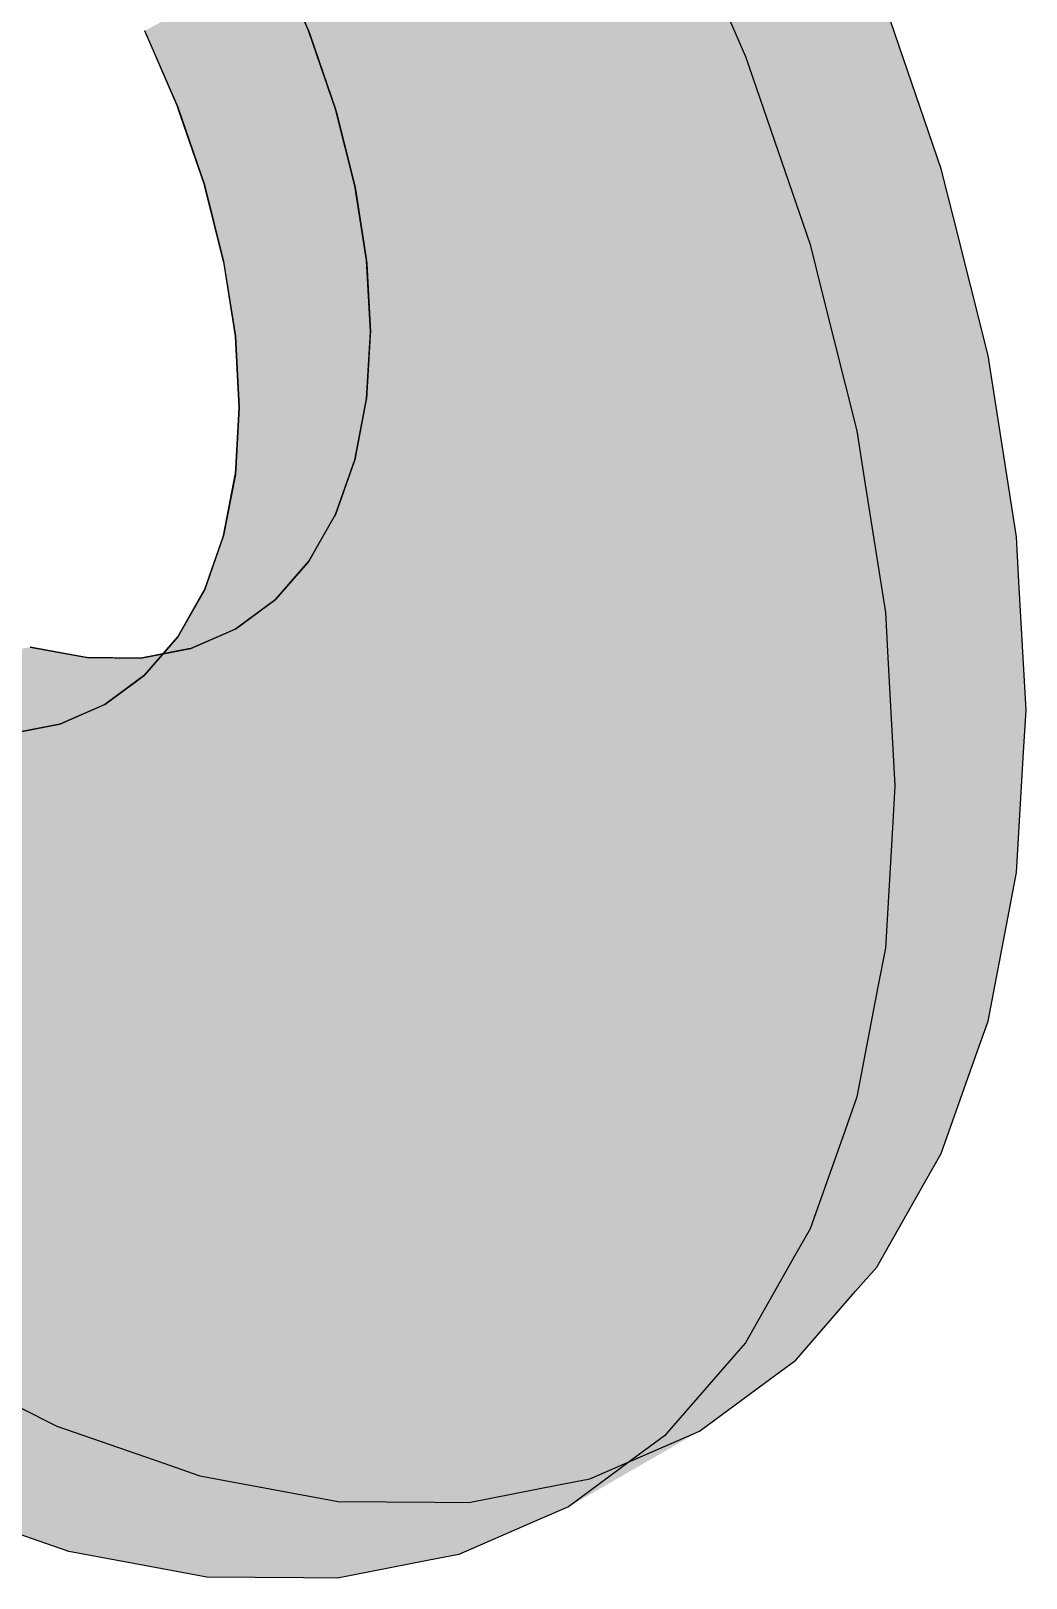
# Model space of a CAD drawing. Extents: x 0 to 297, y 0 to 210.
# Drawn here: x 209.49 to 225.59, y 141.5 to 166.55 of the extents above; entities that cross this region are included whole.
import ezdxf

# ---------------------------------------------------------------- set-up
doc = ezdxf.new("R2010")
doc.units = 0
doc.layers.add('SOMBRA', color=8, linetype='CONTINUOUS')
doc.layers.add('VISIBLE', color=7, linetype='CONTINUOUS')

msp = doc.modelspace()

# ---------------------------------------------------------------- linework, layer by layer
at = {"layer": 'SOMBRA', "color": 252}
for points in [[(216.9881, 165.7679), (219.7445, 169.1521), (214.3538, 167.4881)], [(216.9881, 165.7679), (221.0548, 166.1311), (219.7445, 169.1521)], [(219.7445, 169.1521), (221.0548, 166.1311), (223.1762, 167.3559)], [(211.3333, 166.5462), (213.4766, 167.7203), (213.9906, 166.5354)], [(215.1704, 165.6055), (214.3538, 167.4881), (213.2571, 167.1496)], [(215.1704, 165.6055), (216.9881, 165.7679), (214.3538, 167.4881)], [(223.1762, 167.3559), (221.0548, 166.1311), (224.2193, 164.311)], [(213.9733, 165.4986), (213.2571, 167.1496), (212.5084, 166.9185)], [(213.9733, 165.4986), (215.1704, 165.6055), (213.2571, 167.1496)], [(213.156, 165.4256), (212.5084, 166.9185), (211.9929, 166.7594)], [(213.156, 165.4256), (213.9733, 165.4986), (212.5084, 166.9185)], [(211.9812, 165.3207), (211.4322, 166.5863), (211.3297, 166.5546)], [(211.8693, 165.3107), (211.9812, 165.3207), (211.3297, 166.5546)], [(212.2151, 165.3416), (211.6465, 166.6524), (211.4322, 166.5863)], [(211.9812, 165.3207), (212.2151, 165.3416), (211.4322, 166.5863)], [(212.5932, 165.3754), (211.9929, 166.7594), (211.6465, 166.6524)], [(212.2151, 165.3416), (212.5932, 165.3754), (211.6465, 166.6524)], [(212.5932, 165.3754), (213.156, 165.4256), (211.9929, 166.7594)], [(211.3333, 166.5462), (213.9906, 166.5354), (211.8693, 165.3107)], [(214.011, 166.4759), (211.8693, 165.3107), (213.9906, 166.5354)], [(214.011, 166.4759), (211.8722, 165.3022), (211.8693, 165.3107)], [(211.8722, 165.3022), (214.011, 166.4759), (214.4201, 165.2817)], [(220.9151, 163.2034), (221.0548, 166.1311), (216.9881, 165.7679)], [(220.9151, 163.2034), (222.098, 163.0862), (221.0548, 166.1311)], [(221.0548, 166.1311), (222.098, 163.0862), (224.2193, 164.311)], [(215.8205, 163.7081), (215.1704, 165.6055), (213.9733, 165.4986)], [(217.7596, 163.516), (216.9881, 165.7679), (215.1704, 165.6055)], [(215.8205, 163.7081), (217.7596, 163.516), (215.1704, 165.6055)], [(217.7596, 163.516), (220.9151, 163.2034), (216.9881, 165.7679)], [(212.4182, 164.0451), (211.9812, 165.3207), (211.8693, 165.3107)], [(212.2988, 164.0569), (212.4182, 164.0451), (211.8693, 165.3107)], [(212.6677, 164.0204), (212.2151, 165.3416), (211.9812, 165.3207)], [(212.4182, 164.0451), (212.6677, 164.0204), (211.9812, 165.3207)], [(213.0712, 163.9804), (212.5932, 165.3754), (212.2151, 165.3416)], [(212.6677, 164.0204), (213.0712, 163.9804), (212.2151, 165.3416)], [(213.6715, 163.9209), (213.156, 165.4256), (212.5932, 165.3754)], [(213.0712, 163.9804), (213.6715, 163.9209), (212.5932, 165.3754)], [(214.5434, 163.8346), (213.9733, 165.4986), (213.156, 165.4256)], [(213.6715, 163.9209), (214.5434, 163.8346), (213.156, 165.4256)], [(214.5434, 163.8346), (215.8205, 163.7081), (213.9733, 165.4986)], [(211.8722, 165.3022), (214.4201, 165.2817), (212.2988, 164.0569)], [(214.4349, 165.2227), (212.2988, 164.0569), (214.4201, 165.2817)], [(214.4349, 165.2227), (212.3009, 164.0485), (212.2988, 164.0569)], [(212.3009, 164.0485), (214.4349, 165.2227), (214.7323, 164.0395)], [(224.4164, 163.527), (224.2193, 164.311), (222.098, 163.0862)], [(212.611, 162.8148), (212.7358, 162.7813), (212.2988, 164.0569)], [(212.7358, 162.7813), (212.4182, 164.0451), (212.2988, 164.0569)], [(212.3009, 164.0485), (214.7323, 164.0395), (212.611, 162.8148)], [(212.7358, 162.7813), (212.9967, 162.7114), (212.4182, 164.0451)], [(212.9967, 162.7114), (212.6677, 164.0204), (212.4182, 164.0451)], [(212.9967, 162.7114), (213.4185, 162.5984), (212.6677, 164.0204)], [(213.4185, 162.5984), (213.0712, 163.9804), (212.6677, 164.0204)], [(213.4185, 162.5984), (214.0461, 162.4302), (213.0712, 163.9804)], [(214.0461, 162.4302), (213.6715, 163.9209), (213.0712, 163.9804)], [(214.0461, 162.4302), (214.9577, 162.186), (213.6715, 163.9209)], [(214.9577, 162.186), (214.5434, 163.8346), (213.6715, 163.9209)], [(214.9577, 162.186), (216.2929, 161.8282), (214.5434, 163.8346)], [(216.2929, 161.8282), (215.8205, 163.7081), (214.5434, 163.8346)], [(216.2929, 161.8282), (218.3203, 161.2849), (215.8205, 163.7081)], [(218.3203, 161.2849), (217.7596, 163.516), (215.8205, 163.7081)], [(218.3203, 161.2849), (221.6194, 160.4009), (217.7596, 163.516)], [(221.6194, 160.4009), (220.9151, 163.2034), (217.7596, 163.516)], [(224.4164, 163.527), (222.098, 163.0862), (222.8463, 162.6206)], [(224.4164, 163.527), (222.8463, 162.6206), (224.9775, 161.2943)], [(221.6194, 160.4009), (222.295, 162.3023), (220.9151, 163.2034)], [(222.295, 162.3023), (222.098, 163.0862), (220.9151, 163.2034)], [(222.8463, 162.6206), (222.098, 163.0862), (222.295, 162.3023)], [(212.8004, 161.6055), (212.9286, 161.551), (212.611, 162.8148)], [(212.9286, 161.551), (212.7358, 162.7813), (212.611, 162.8148)], [(212.9286, 161.551), (213.1963, 161.4371), (212.7358, 162.7813)], [(213.1963, 161.4371), (212.9967, 162.7114), (212.7358, 162.7813)], [(213.1963, 161.4371), (213.6293, 161.2529), (212.9967, 162.7114)], [(213.6293, 161.2529), (213.4185, 162.5984), (212.9967, 162.7114)], [(213.6293, 161.2529), (214.2735, 160.9789), (213.4185, 162.5984)], [(214.2735, 160.9789), (214.0461, 162.4302), (213.4185, 162.5984)], [(222.8463, 162.6206), (222.295, 162.3023), (222.8562, 160.0696)], [(222.8463, 162.6206), (222.8562, 160.0696), (224.9775, 161.2943)], [(214.2735, 160.9789), (215.2092, 160.581), (214.0461, 162.4302)], [(215.2092, 160.581), (214.9577, 162.186), (214.0461, 162.4302)], [(221.6194, 160.4009), (222.8562, 160.0696), (222.295, 162.3023)], [(215.2092, 160.581), (216.5797, 159.9981), (214.9577, 162.186)], [(216.5797, 159.9981), (216.2929, 161.8282), (214.9577, 162.186)], [(216.5797, 159.9981), (218.6606, 159.113), (216.2929, 161.8282)], [(218.6606, 159.113), (218.3203, 161.2849), (216.2929, 161.8282)], [(212.864, 160.4498), (212.9932, 160.3752), (212.8004, 161.6055)], [(212.9932, 160.3752), (212.9286, 161.551), (212.8004, 161.6055)], [(212.9932, 160.3752), (213.2633, 160.2192), (212.9286, 161.551)], [(213.2633, 160.2192), (213.1963, 161.4371), (212.9286, 161.551)], [(213.2633, 160.2192), (213.7, 159.9671), (213.1963, 161.4371)], [(213.7, 159.9671), (213.6293, 161.2529), (213.1963, 161.4371)], [(213.7, 159.9671), (214.3497, 159.592), (213.6293, 161.2529)], [(214.3497, 159.592), (214.2735, 160.9789), (213.6293, 161.2529)], [(218.6606, 159.113), (222.0469, 157.6727), (218.3203, 161.2849)], [(222.0469, 157.6727), (221.6194, 160.4009), (218.3203, 161.2849)], [(225.0971, 160.5311), (224.9775, 161.2943), (222.8562, 160.0696)], [(214.3497, 159.592), (215.2935, 159.0471), (214.2735, 160.9789)], [(215.2935, 159.0471), (215.2092, 160.581), (214.2735, 160.9789)], [(215.2935, 159.0471), (216.6758, 158.249), (215.2092, 160.581)], [(216.6758, 158.249), (216.5797, 159.9981), (215.2092, 160.581)], [(212.8004, 159.3674), (212.9286, 159.274), (212.864, 160.4498)], [(212.9286, 159.274), (212.9932, 160.3752), (212.864, 160.4498)], [(212.9286, 159.274), (213.1963, 159.0787), (212.9932, 160.3752)], [(213.1963, 159.0787), (213.2633, 160.2192), (212.9932, 160.3752)], [(222.0469, 157.6727), (222.9757, 159.3064), (221.6194, 160.4009)], [(222.9757, 159.3064), (222.8562, 160.0696), (221.6194, 160.4009)], [(225.0971, 160.5311), (222.8562, 160.0696), (223.527, 159.6246)], [(225.0971, 160.5311), (223.527, 159.6246), (225.4376, 158.3575)], [(213.1963, 159.0787), (213.6293, 158.7629), (213.2633, 160.2192)], [(213.6293, 158.7629), (213.7, 159.9671), (213.2633, 160.2192)], [(223.527, 159.6246), (222.8562, 160.0696), (222.9757, 159.3064)], [(213.6293, 158.7629), (214.2735, 158.293), (213.7, 159.9671)], [(214.2735, 158.293), (214.3497, 159.592), (213.7, 159.9671)], [(216.6758, 158.249), (218.7747, 157.0372), (216.5797, 159.9981)], [(218.7747, 157.0372), (218.6606, 159.113), (216.5797, 159.9981)], [(214.2735, 158.293), (215.2092, 157.6106), (214.3497, 159.592)], [(215.2092, 157.6106), (215.2935, 159.0471), (214.3497, 159.592)], [(223.527, 159.6246), (222.9757, 159.3064), (223.3163, 157.1328)], [(223.527, 159.6246), (223.3163, 157.1328), (225.4376, 158.3575)], [(212.611, 158.3769), (212.7358, 158.2662), (212.8004, 159.3674)], [(212.7358, 158.2662), (212.9286, 159.274), (212.8004, 159.3674)], [(222.0469, 157.6727), (223.3163, 157.1328), (222.9757, 159.3064)], [(212.7358, 158.2662), (212.9967, 158.0349), (212.9286, 159.274)], [(212.9967, 158.0349), (213.1963, 159.0787), (212.9286, 159.274)], [(212.9967, 158.0349), (213.4185, 157.6609), (213.1963, 159.0787)], [(213.4185, 157.6609), (213.6293, 158.7629), (213.1963, 159.0787)], [(215.2092, 157.6106), (216.5797, 156.611), (215.2935, 159.0471)], [(216.5797, 156.611), (216.6758, 158.249), (215.2935, 159.0471)], [(218.7747, 157.0372), (222.1902, 155.0653), (218.6606, 159.113)], [(222.1902, 155.0653), (222.0469, 157.6727), (218.6606, 159.113)], [(213.4185, 157.6609), (214.0461, 157.1043), (213.6293, 158.7629)], [(214.0461, 157.1043), (214.2735, 158.293), (213.6293, 158.7629)], [(212.2988, 157.4953), (212.4182, 157.3692), (212.611, 158.3769)], [(212.4182, 157.3692), (212.7358, 158.2662), (212.611, 158.3769)], [(214.0461, 157.1043), (214.9577, 156.296), (214.2735, 158.293)], [(214.9577, 156.296), (215.2092, 157.6106), (214.2735, 158.293)], [(225.4777, 157.6281), (225.4376, 158.3575), (223.3163, 157.1328)], [(212.4182, 157.3692), (212.6677, 157.1058), (212.7358, 158.2662)], [(212.6677, 157.1058), (212.9967, 158.0349), (212.7358, 158.2662)], [(216.5797, 156.611), (218.6606, 155.0932), (216.6758, 158.249)], [(218.6606, 155.0932), (218.7747, 157.0372), (216.6758, 158.249)], [(212.6677, 157.1058), (213.0712, 156.6799), (212.9967, 158.0349)], [(213.0712, 156.6799), (213.4185, 157.6609), (212.9967, 158.0349)], [(213.0712, 156.6799), (213.6715, 156.0462), (213.4185, 157.6609)], [(213.6715, 156.0462), (214.0461, 157.1043), (213.4185, 157.6609)], [(214.9577, 156.296), (216.2929, 155.1119), (215.2092, 157.6106)], [(216.2929, 155.1119), (216.5797, 156.611), (215.2092, 157.6106)], [(222.1902, 155.0653), (223.3564, 156.4034), (222.0469, 157.6727)], [(223.3564, 156.4034), (223.3163, 157.1328), (222.0469, 157.6727)], [(225.4777, 157.6281), (223.3163, 157.1328), (223.9077, 156.7216)], [(225.4777, 157.6281), (223.9077, 156.7216), (225.5919, 155.5508)], [(211.8693, 156.7375), (211.9812, 156.5982), (212.2988, 157.4953)], [(211.9812, 156.5982), (212.4182, 157.3692), (212.2988, 157.4953)], [(211.9812, 156.5982), (212.2151, 156.3073), (212.4182, 157.3692)], [(212.2151, 156.3073), (212.6677, 157.1058), (212.4182, 157.3692)], [(212.2151, 156.3073), (212.5932, 155.8368), (212.6677, 157.1058)], [(212.5932, 155.8368), (213.0712, 156.6799), (212.6677, 157.1058)], [(213.6715, 156.0462), (214.5434, 155.1258), (214.0461, 157.1043)], [(214.5434, 155.1258), (214.9577, 156.296), (214.0461, 157.1043)], [(218.6606, 155.0932), (222.0469, 152.6233), (218.7747, 157.0372)], [(222.0469, 152.6233), (222.1902, 155.0653), (218.7747, 157.0372)], [(223.9077, 156.7216), (223.3163, 157.1328), (223.3564, 156.4034)], [(211.3297, 156.1166), (211.4322, 155.9665), (211.8693, 156.7375)], [(211.4322, 155.9665), (211.9812, 156.5982), (211.8693, 156.7375)], [(211.4322, 155.9665), (211.6465, 155.653), (211.9812, 156.5982)], [(211.6465, 155.653), (212.2151, 156.3073), (211.9812, 156.5982)], [(212.5932, 155.8368), (213.156, 155.1368), (213.0712, 156.6799)], [(213.156, 155.1368), (213.6715, 156.0462), (213.0712, 156.6799)], [(216.2929, 155.1119), (218.3203, 153.3142), (216.5797, 156.611)], [(218.3203, 153.3142), (218.6606, 155.0932), (216.5797, 156.611)], [(223.9077, 156.7216), (223.3564, 156.4034), (223.4706, 154.3261)], [(223.9077, 156.7216), (223.4706, 154.3261), (225.5919, 155.5508)], [(211.6465, 155.653), (211.9929, 155.146), (212.2151, 156.3073)], [(211.9929, 155.146), (212.5932, 155.8368), (212.2151, 156.3073)], [(214.5434, 155.1258), (215.8205, 153.7776), (214.9577, 156.296)], [(215.8205, 153.7776), (216.2929, 155.1119), (214.9577, 156.296)], [(222.1902, 155.0653), (223.4706, 154.3261), (223.3564, 156.4034)], [(210.6893, 155.6431), (210.7807, 155.4848), (211.3297, 156.1166)], [(210.7807, 155.4848), (211.4322, 155.9665), (211.3297, 156.1166)], [(213.156, 155.1368), (213.9733, 154.12), (213.6715, 156.0462)], [(213.9733, 154.12), (214.5434, 155.1258), (213.6715, 156.0462)], [(210.7807, 155.4848), (210.9717, 155.1541), (211.4322, 155.9665)], [(210.9717, 155.1541), (211.6465, 155.653), (211.4322, 155.9665)], [(211.9929, 155.146), (212.5084, 154.3916), (212.5932, 155.8368)], [(212.5084, 154.3916), (213.156, 155.1368), (212.5932, 155.8368)], [(209.9592, 155.3253), (210.0378, 155.1615), (210.6893, 155.6431)], [(210.0378, 155.1615), (210.7807, 155.4848), (210.6893, 155.6431)], [(210.9717, 155.1541), (211.2805, 154.6192), (211.6465, 155.653)], [(211.2805, 154.6192), (211.9929, 155.146), (211.6465, 155.653)], [(225.5518, 154.8677), (225.5919, 155.5508), (223.4706, 154.3261)], [(209.1517, 155.1685), (209.2163, 155.0019), (209.9592, 155.3253)], [(209.2163, 155.0019), (210.0378, 155.1615), (209.9592, 155.3253)], [(210.0378, 155.1615), (210.2023, 154.8191), (210.7807, 155.4848)], [(210.2023, 154.8191), (210.9717, 155.1541), (210.7807, 155.4848)], [(209.2163, 155.0019), (209.3513, 154.6539), (210.0378, 155.1615)], [(209.3513, 154.6539), (210.2023, 154.8191), (210.0378, 155.1615)], [(210.2023, 154.8191), (210.4681, 154.2656), (210.9717, 155.1541)], [(210.4681, 154.2656), (211.2805, 154.6192), (210.9717, 155.1541)], [(211.2805, 154.6192), (211.7399, 153.8234), (211.9929, 155.146)], [(211.7399, 153.8234), (212.5084, 154.3916), (211.9929, 155.146)], [(212.5084, 154.3916), (213.2571, 153.2959), (213.156, 155.1368)], [(213.2571, 153.2959), (213.9733, 154.12), (213.156, 155.1368)], [(213.9733, 154.12), (215.1704, 152.6308), (214.5434, 155.1258)], [(215.1704, 152.6308), (215.8205, 153.7776), (214.5434, 155.1258)], [(215.8205, 153.7776), (217.7596, 151.7306), (216.2929, 155.1119)], [(217.7596, 151.7306), (218.3203, 153.3142), (216.2929, 155.1119)], [(218.3203, 153.3142), (221.6195, 150.3887), (218.6606, 155.0932)], [(221.6195, 150.3887), (222.0469, 152.6233), (218.6606, 155.0932)], [(222.0469, 152.6233), (223.4305, 153.643), (222.1902, 155.0653)], [(223.4305, 153.643), (223.4706, 154.3261), (222.1902, 155.0653)], [(209.3513, 154.6539), (209.5696, 154.0911), (210.2023, 154.8191)], [(209.5696, 154.0911), (210.4681, 154.2656), (210.2023, 154.8191)], [(225.5518, 154.8677), (223.4706, 154.3261), (223.9818, 153.9612)], [(225.5518, 154.8677), (223.9818, 153.9612), (225.4376, 152.9222)], [(208.6005, 154.0988), (209.5696, 154.0911), (209.3513, 154.6539)], [(210.4681, 154.2656), (210.8636, 153.442), (211.2805, 154.6192)], [(210.8636, 153.442), (211.7399, 153.8234), (211.2805, 154.6192)], [(211.7399, 153.8234), (212.4073, 152.6676), (212.5084, 154.3916)], [(212.4073, 152.6676), (213.2571, 153.2959), (212.5084, 154.3916)], [(223.9818, 153.9612), (223.4706, 154.3261), (223.4305, 153.643)], [(208.6005, 154.0988), (208.8492, 153.2621), (209.5696, 154.0911)], [(208.8492, 153.2621), (209.8945, 153.2538), (209.5696, 154.0911)], [(209.5696, 154.0911), (209.8945, 153.2538), (210.4681, 154.2656)], [(209.8945, 153.2538), (210.8636, 153.442), (210.4681, 154.2656)], [(213.2571, 153.2959), (214.3538, 151.6911), (213.9733, 154.12)], [(214.3538, 151.6911), (215.1704, 152.6308), (213.9733, 154.12)], [(210.8636, 153.442), (211.4382, 152.2458), (211.7399, 153.8234)], [(211.4382, 152.2458), (212.4073, 152.6676), (211.7399, 153.8234)], [(223.9818, 153.9612), (223.3163, 151.6975), (225.4376, 152.9222)], [(223.9818, 153.9612), (223.4305, 153.643), (223.3163, 151.6975)], [(215.1704, 152.6308), (216.9881, 150.3695), (215.8205, 153.7776)], [(216.9881, 150.3695), (217.7596, 151.7306), (215.8205, 153.7776)], [(222.0469, 152.6233), (223.3163, 151.6975), (223.4305, 153.643)], [(209.8945, 153.2538), (210.3664, 152.0376), (210.8636, 153.442)], [(210.3664, 152.0376), (211.4382, 152.2458), (210.8636, 153.442)], [(212.4073, 152.6676), (213.3847, 150.9746), (213.2571, 153.2959)], [(213.3847, 150.9746), (214.3538, 151.6911), (213.2571, 153.2959)], [(217.7596, 151.7306), (220.9151, 148.3995), (218.3203, 153.3142)], [(220.9151, 148.3995), (221.6195, 150.3887), (218.3203, 153.3142)], [(208.8492, 153.2621), (209.2104, 152.0468), (209.8945, 153.2538)], [(209.2104, 152.0468), (210.3664, 152.0376), (209.8945, 153.2538)], [(225.318, 152.2971), (225.4376, 152.9222), (223.3163, 151.6975)], [(211.4382, 152.2458), (212.2797, 150.4935), (212.4073, 152.6676)], [(212.2797, 150.4935), (213.3847, 150.9746), (212.4073, 152.6676)], [(214.3538, 151.6911), (216.019, 149.2543), (215.1704, 152.6308)], [(216.019, 149.2543), (216.9881, 150.3695), (215.1704, 152.6308)], [(221.6195, 150.3887), (223.1967, 151.0724), (222.0469, 152.6233)], [(223.1967, 151.0724), (223.3163, 151.6975), (222.0469, 152.6233)], [(225.318, 152.2971), (223.3163, 151.6975), (223.748, 151.3906)], [(225.318, 152.2971), (223.748, 151.3906), (224.9775, 150.5167)], [(208.3476, 150.5247), (209.7394, 150.2667), (209.2104, 152.0468)], [(209.2104, 152.0468), (209.7394, 150.2667), (210.3664, 152.0376)], [(209.7394, 150.2667), (211.0576, 150.2562), (210.3664, 152.0376)], [(210.3664, 152.0376), (211.0576, 150.2562), (211.4382, 152.2458)], [(211.0576, 150.2562), (212.2797, 150.4935), (211.4382, 152.2458)], [(213.3847, 150.9746), (214.8689, 148.404), (214.3538, 151.6911)], [(214.8689, 148.404), (216.019, 149.2543), (214.3538, 151.6911)], [(216.9881, 150.3695), (219.946, 146.6898), (217.7596, 151.7306)], [(219.946, 146.6898), (220.9151, 148.3995), (217.7596, 151.7306)], [(223.748, 151.3906), (223.3163, 151.6975), (223.1967, 151.0724)], [(223.748, 151.3906), (222.8562, 149.292), (224.9775, 150.5167)], [(223.748, 151.3906), (223.1967, 151.0724), (222.8562, 149.292)], [(221.6195, 150.3887), (222.8562, 149.292), (223.1967, 151.0724)], [(212.2797, 150.4935), (213.5574, 147.8331), (213.3847, 150.9746)], [(213.5574, 147.8331), (214.8689, 148.404), (213.3847, 150.9746)], [(208.3476, 150.5247), (208.8908, 147.87), (209.7394, 150.2667)], [(211.0576, 150.2562), (212.107, 147.5514), (212.2797, 150.4935)], [(212.107, 147.5514), (213.5574, 147.8331), (212.2797, 150.4935)], [(216.019, 149.2543), (218.7287, 145.2889), (216.9881, 150.3695)], [(218.7287, 145.2889), (219.946, 146.6898), (216.9881, 150.3695)], [(220.9151, 148.3995), (222.6591, 148.7355), (221.6195, 150.3887)], [(222.6591, 148.7355), (222.8562, 149.292), (221.6195, 150.3887)], [(224.7805, 149.9603), (224.9775, 150.5167), (222.8562, 149.292)], [(208.8908, 147.87), (210.5426, 147.5638), (209.7394, 150.2667)], [(209.7394, 150.2667), (210.5426, 147.5638), (211.0576, 150.2562)], [(210.5426, 147.5638), (212.107, 147.5514), (211.0576, 150.2562)], [(224.7805, 149.9603), (222.8562, 149.292), (223.2104, 149.0538)], [(224.7805, 149.9603), (223.2104, 149.0538), (224.2193, 148.3755)], [(223.2104, 149.0538), (222.8562, 149.292), (222.6591, 148.7355)], [(214.8689, 148.404), (217.284, 144.2208), (216.019, 149.2543)], [(217.284, 144.2208), (218.7287, 145.2889), (216.019, 149.2543)], [(223.2104, 149.0538), (222.098, 147.1508), (224.2193, 148.3755)], [(223.2104, 149.0538), (222.6591, 148.7355), (222.098, 147.1508)], [(220.9151, 148.3995), (222.098, 147.1508), (222.6591, 148.7355)], [(213.5574, 147.8331), (215.6366, 143.5037), (214.8689, 148.404)], [(215.6366, 143.5037), (217.284, 144.2208), (214.8689, 148.404)], [(219.946, 146.6898), (221.8269, 146.6725), (220.9151, 148.3995)], [(221.8269, 146.6725), (222.098, 147.1508), (220.9151, 148.3995)], [(223.9482, 147.8973), (224.2193, 148.3755), (222.098, 147.1508)], [(207.6258, 144.2973), (209.7748, 143.5501), (208.8908, 147.87)], [(208.8908, 147.87), (209.7748, 143.5501), (210.5426, 147.5638)], [(212.107, 147.5514), (213.8148, 143.15), (213.5574, 147.8331)], [(213.8148, 143.15), (215.6366, 143.5037), (213.5574, 147.8331)], [(223.9482, 147.8973), (222.098, 147.1508), (222.3782, 146.9908)], [(223.9482, 147.8973), (222.3782, 146.9908), (223.1762, 146.5352)], [(209.7748, 143.5501), (211.8496, 143.1655), (210.5426, 147.5638)], [(210.5426, 147.5638), (211.8496, 143.1655), (212.107, 147.5514)], [(211.8496, 143.1655), (213.8148, 143.15), (212.107, 147.5514)], [(222.3782, 146.9908), (222.098, 147.1508), (221.8269, 146.6725)], [(222.3782, 146.9908), (221.0548, 145.3104), (223.1762, 146.5352)], [(222.3782, 146.9908), (221.8269, 146.6725), (221.0548, 145.3104)], [(218.7287, 145.2889), (220.7143, 144.9186), (219.946, 146.6898)], [(220.7143, 144.9186), (221.0548, 145.3104), (219.946, 146.6898)], [(219.946, 146.6898), (221.0548, 145.3104), (221.8269, 146.6725)], [(222.8356, 146.1433), (223.1762, 146.5352), (221.0548, 145.3104)], [(222.8356, 146.1433), (221.0548, 145.3104), (221.2656, 145.2369)], [(222.8356, 146.1433), (221.2656, 145.2369), (221.8658, 145.0272)], [(217.284, 144.2208), (219.3403, 143.5037), (218.7287, 145.2889)], [(219.3403, 143.5037), (219.7445, 143.8025), (218.7287, 145.2889)], [(218.7287, 145.2889), (219.7445, 143.8025), (220.7143, 144.9186)], [(221.2656, 145.2369), (221.0548, 145.3104), (220.7143, 144.9186)], [(221.2656, 145.2369), (219.7445, 143.8025), (221.8658, 145.0272)], [(221.2656, 145.2369), (220.7143, 144.9186), (219.7445, 143.8025)], [(221.4617, 144.7285), (221.8658, 145.0272), (219.7445, 143.8025)], [(221.4617, 144.7285), (219.7445, 143.8025), (219.8916, 143.822)], [(221.4617, 144.7285), (219.8916, 143.822), (220.3107, 143.8775)], [(207.6258, 144.2973), (207.7929, 142.735), (209.505, 142.1398)], [(207.6258, 144.2973), (209.505, 142.1398), (209.7748, 143.5501)], [(209.3026, 144.2666), (209.9142, 143.9598), (207.7929, 142.735)], [(215.6366, 143.5037), (217.7285, 142.4521), (217.284, 144.2208)], [(217.7285, 142.4521), (218.1893, 142.6527), (217.284, 144.2208)], [(217.284, 144.2208), (218.1893, 142.6527), (219.3403, 143.5037)], [(210.0563, 142.4581), (207.7929, 142.735), (209.9142, 143.9598)], [(211.6263, 143.3645), (210.0563, 142.4581), (209.9142, 143.9598)], [(219.8498, 143.6769), (220.3107, 143.8775), (218.1893, 142.6527)], [(219.8916, 143.822), (218.1893, 142.6527), (220.3107, 143.8775)], [(219.8916, 143.822), (219.3403, 143.5037), (218.1893, 142.6527)], [(219.8916, 143.822), (219.7445, 143.8025), (219.3403, 143.5037)], [(209.505, 142.1398), (210.1062, 141.9308), (209.7748, 143.5501)], [(209.7748, 143.5501), (210.1062, 141.9308), (211.7592, 141.6243)], [(209.7748, 143.5501), (211.7592, 141.6243), (211.8496, 143.1655)], [(219.8498, 143.6769), (218.1893, 142.6527), (218.2798, 142.7704)], [(219.8498, 143.6769), (218.2798, 142.7704), (218.5374, 143.1056)], [(211.6263, 143.3645), (210.1062, 141.9308), (210.0563, 142.4581)], [(211.6263, 143.3645), (212.2275, 143.1555), (210.1062, 141.9308)], [(213.8148, 143.15), (215.9064, 141.7819), (215.6366, 143.5037)], [(215.9064, 141.7819), (216.4161, 141.8808), (215.6366, 143.5037)], [(215.6366, 143.5037), (216.4161, 141.8808), (217.7285, 142.4521)], [(212.3105, 141.9426), (210.1062, 141.9308), (212.2275, 143.1555)], [(211.7592, 141.6243), (212.3396, 141.5167), (211.8496, 143.1655)], [(211.8496, 143.1655), (212.3396, 141.5167), (213.9052, 141.5044)], [(211.8496, 143.1655), (213.9052, 141.5044), (213.8148, 143.15)], [(213.8805, 142.8491), (212.3105, 141.9426), (212.2275, 143.1555)], [(213.9052, 141.5044), (214.455, 141.5), (213.8148, 143.15)], [(213.8148, 143.15), (214.455, 141.5), (215.9064, 141.7819)], [(218.0277, 143.0066), (218.5374, 143.1056), (216.4161, 141.8808)], [(218.2798, 142.7704), (216.4161, 141.8808), (218.5374, 143.1056)], [(213.8805, 142.8491), (212.3396, 141.5167), (212.3105, 141.9426)], [(213.8805, 142.8491), (214.4609, 142.7415), (212.3396, 141.5167)], [(218.0277, 143.0066), (216.4161, 141.8808), (216.4577, 142.1001)], [(218.2798, 142.7704), (217.7285, 142.4521), (216.4161, 141.8808)], [(218.0277, 143.0066), (216.4577, 142.1001), (216.5763, 142.7247)], [(218.2798, 142.7704), (218.1893, 142.6527), (217.7285, 142.4521)], [(210.0563, 142.4581), (209.505, 142.1398), (207.7929, 142.735)], [(214.4565, 141.8226), (212.3396, 141.5167), (214.4609, 142.7415)], [(216.0265, 142.7291), (216.5763, 142.7247), (214.455, 141.5)], [(216.0265, 142.7291), (214.455, 141.5), (214.4565, 141.8226)], [(216.4577, 142.1001), (214.455, 141.5), (216.5763, 142.7247)], [(216.0265, 142.7291), (214.4565, 141.8226), (214.4609, 142.7415)], [(210.0563, 142.4581), (210.1062, 141.9308), (209.505, 142.1398)], [(216.4577, 142.1001), (215.9064, 141.7819), (214.455, 141.5)], [(216.4577, 142.1001), (216.4161, 141.8808), (215.9064, 141.7819)], [(212.3105, 141.9426), (211.7592, 141.6243), (210.1062, 141.9308)], [(212.3105, 141.9426), (212.3396, 141.5167), (211.7592, 141.6243)], [(214.4565, 141.8226), (213.9052, 141.5044), (212.3396, 141.5167)], [(214.4565, 141.8226), (214.455, 141.5), (213.9052, 141.5044)]]:
    msp.add_solid(points, dxfattribs=at)
at = {"layer": 'SOMBRA', "color": 253}
for points in [[(213.451, 167.7794), (214.1025, 166.5454), (213.9906, 166.5354)], [(213.451, 167.7794), (214.3364, 166.5663), (214.1025, 166.5454)], [(219.1094, 166.9926), (223.1762, 167.3559), (224.2193, 164.311)], [(216.0946, 166.7234), (217.2917, 166.8303), (219.8809, 164.7407)], [(217.2917, 166.8303), (219.1094, 166.9926), (223.0365, 164.4281)], [(217.2917, 166.8303), (223.0365, 164.4281), (219.8809, 164.7407)], [(219.1094, 166.9926), (224.2193, 164.311), (223.0365, 164.4281)], [(214.1025, 166.5454), (214.3364, 166.5663), (215.1925, 165.2051)], [(214.3364, 166.5663), (214.7146, 166.6001), (215.7928, 165.1457)], [(214.3364, 166.5663), (215.7928, 165.1457), (215.1925, 165.2051)], [(214.7146, 166.6001), (215.2773, 166.6504), (216.6647, 165.0593)], [(214.7146, 166.6001), (216.6647, 165.0593), (215.7928, 165.1457)], [(215.2773, 166.6504), (216.0946, 166.7234), (217.9418, 164.9328)], [(215.2773, 166.6504), (217.9418, 164.9328), (216.6647, 165.0593)], [(216.0946, 166.7234), (219.8809, 164.7407), (217.9418, 164.9328)], [(213.9906, 166.5354), (214.1025, 166.5454), (214.789, 165.2451)], [(213.9906, 166.5354), (214.5395, 165.2698), (214.4201, 165.2817)], [(213.9906, 166.5354), (214.789, 165.2451), (214.5395, 165.2698)], [(214.1025, 166.5454), (215.1925, 165.2051), (214.789, 165.2451)], [(214.4201, 165.2817), (214.8571, 164.006), (214.7323, 164.0395)], [(214.4201, 165.2817), (215.118, 163.9361), (214.8571, 164.006)], [(214.4201, 165.2817), (214.5395, 165.2698), (215.118, 163.9361)], [(214.5395, 165.2698), (215.5398, 163.8231), (215.118, 163.9361)], [(214.5395, 165.2698), (214.789, 165.2451), (215.5398, 163.8231)], [(214.789, 165.2451), (216.1674, 163.655), (215.5398, 163.8231)], [(214.789, 165.2451), (215.1925, 165.2051), (216.1674, 163.655)], [(215.1925, 165.2051), (217.079, 163.4107), (216.1674, 163.655)], [(215.1925, 165.2051), (215.7928, 165.1457), (217.079, 163.4107)], [(215.7928, 165.1457), (218.4143, 163.0529), (217.079, 163.4107)], [(215.7928, 165.1457), (216.6647, 165.0593), (218.4143, 163.0529)], [(216.6647, 165.0593), (220.4416, 162.5097), (218.4143, 163.0529)], [(216.6647, 165.0593), (217.9418, 164.9328), (220.4416, 162.5097)], [(217.9418, 164.9328), (223.7408, 161.6257), (220.4416, 162.5097)], [(217.9418, 164.9328), (219.8809, 164.7407), (223.7408, 161.6257)], [(219.8809, 164.7407), (224.9775, 161.2943), (223.7408, 161.6257)], [(219.8809, 164.7407), (223.0365, 164.4281), (224.4164, 163.527)], [(219.8809, 164.7407), (224.4164, 163.527), (224.9775, 161.2943)], [(223.0365, 164.4281), (224.2193, 164.311), (224.4164, 163.527)], [(214.7413, 163.9821), (212.611, 162.8148), (214.7323, 164.0395)], [(214.7413, 163.9821), (212.6123, 162.8066), (212.611, 162.8148)], [(212.6123, 162.8066), (214.7413, 163.9821), (214.9218, 162.8302)], [(214.7323, 164.0395), (215.0499, 162.7757), (214.9218, 162.8302)], [(214.7323, 164.0395), (215.3177, 162.6618), (215.0499, 162.7757)], [(214.7323, 164.0395), (214.8571, 164.006), (215.3177, 162.6618)], [(214.8571, 164.006), (215.7506, 162.4777), (215.3177, 162.6618)], [(214.8571, 164.006), (215.118, 163.9361), (215.7506, 162.4777)], [(215.118, 163.9361), (216.3948, 162.2037), (215.7506, 162.4777)], [(215.118, 163.9361), (215.5398, 163.8231), (216.3948, 162.2037)], [(215.5398, 163.8231), (217.3305, 161.8057), (216.3948, 162.2037)], [(215.5398, 163.8231), (216.1674, 163.655), (217.3305, 161.8057)], [(216.1674, 163.655), (218.701, 161.2228), (217.3305, 161.8057)], [(216.1674, 163.655), (217.079, 163.4107), (218.701, 161.2228)], [(217.079, 163.4107), (220.7819, 160.3377), (218.701, 161.2228)], [(217.079, 163.4107), (218.4143, 163.0529), (220.7819, 160.3377)], [(218.4143, 163.0529), (224.1682, 158.8974), (220.7819, 160.3377)], [(218.4143, 163.0529), (220.4416, 162.5097), (224.1682, 158.8974)], [(212.6123, 162.8066), (214.9218, 162.8302), (212.8004, 161.6055)], [(214.9248, 162.7753), (212.8004, 161.6055), (214.9218, 162.8302)], [(214.9218, 162.8302), (215.1145, 161.5999), (214.9853, 161.6745)], [(214.9218, 162.8302), (215.3846, 161.444), (215.1145, 161.5999)], [(214.9218, 162.8302), (215.0499, 162.7757), (215.3846, 161.444)], [(214.9248, 162.7753), (212.8009, 161.5976), (212.8004, 161.6055)], [(212.8009, 161.5976), (214.9248, 162.7753), (214.9853, 161.6745)], [(215.0499, 162.7757), (215.8213, 161.1919), (215.3846, 161.444)], [(215.0499, 162.7757), (215.3177, 162.6618), (215.8213, 161.1919)], [(215.3177, 162.6618), (216.4711, 160.8167), (215.8213, 161.1919)], [(215.3177, 162.6618), (215.7506, 162.4777), (216.4711, 160.8167)], [(215.7506, 162.4777), (217.4148, 160.2719), (216.4711, 160.8167)], [(215.7506, 162.4777), (216.3948, 162.2037), (217.4148, 160.2719)], [(220.4416, 162.5097), (225.4376, 158.3575), (224.1682, 158.8974)], [(220.4416, 162.5097), (225.0971, 160.5311), (225.4376, 158.3575)], [(220.4416, 162.5097), (223.7408, 161.6257), (225.0971, 160.5311)], [(216.3948, 162.2037), (218.7971, 159.4738), (217.4148, 160.2719)], [(216.3948, 162.2037), (217.3305, 161.8057), (218.7971, 159.4738)], [(217.3305, 161.8057), (220.896, 158.262), (218.7971, 159.4738)], [(217.3305, 161.8057), (218.701, 161.2228), (220.896, 158.262)], [(212.8009, 161.5976), (214.9853, 161.6745), (212.864, 160.4498)], [(212.8635, 160.4424), (214.9823, 161.6231), (214.9218, 160.5922)], [(214.9823, 161.6231), (212.8635, 160.4424), (212.864, 160.4498)], [(214.9823, 161.6231), (212.864, 160.4498), (214.9853, 161.6745)], [(214.9853, 161.6745), (215.0499, 160.4987), (214.9218, 160.5922)], [(214.9853, 161.6745), (215.3177, 160.3034), (215.0499, 160.4987)], [(214.9853, 161.6745), (215.1145, 161.5999), (215.3177, 160.3034)], [(215.1145, 161.5999), (215.7506, 159.9876), (215.3177, 160.3034)], [(215.1145, 161.5999), (215.3846, 161.444), (215.7506, 159.9876)], [(223.7408, 161.6257), (224.9775, 161.2943), (225.0971, 160.5311)], [(215.3846, 161.444), (216.3948, 159.5178), (215.7506, 159.9876)], [(215.3846, 161.444), (215.8213, 161.1919), (216.3948, 159.5178)], [(215.8213, 161.1919), (217.3305, 158.8353), (216.3948, 159.5178)], [(215.8213, 161.1919), (216.4711, 160.8167), (217.3305, 158.8353)], [(218.701, 161.2228), (224.3115, 156.29), (220.896, 158.262)], [(218.701, 161.2228), (220.7819, 160.3377), (224.3115, 156.29)], [(216.4711, 160.8167), (218.701, 157.8357), (217.3305, 158.8353)], [(216.4711, 160.8167), (217.4148, 160.2719), (218.701, 157.8357)], [(212.8635, 160.4424), (214.9218, 160.5922), (212.8004, 159.3674)], [(214.9218, 160.5922), (214.8571, 159.491), (214.7323, 159.6017)], [(214.9218, 160.5922), (215.118, 159.2596), (214.8571, 159.491)], [(214.9218, 160.5922), (215.0499, 160.4987), (215.118, 159.2596)], [(215.0499, 160.4987), (215.5398, 158.8856), (215.118, 159.2596)], [(215.0499, 160.4987), (215.3177, 160.3034), (215.5398, 158.8856)], [(215.3177, 160.3034), (216.1674, 158.3291), (215.5398, 158.8856)], [(215.3177, 160.3034), (215.7506, 159.9876), (216.1674, 158.3291)], [(220.7819, 160.3377), (225.5919, 155.5508), (224.3115, 156.29)], [(220.7819, 160.3377), (225.4777, 157.6281), (225.5919, 155.5508)], [(220.7819, 160.3377), (224.1682, 158.8974), (225.4777, 157.6281)], [(217.4148, 160.2719), (220.7819, 156.3179), (218.701, 157.8357)], [(217.4148, 160.2719), (218.7971, 159.4738), (220.7819, 156.3179)], [(215.7506, 159.9876), (217.079, 157.5207), (216.1674, 158.3291)], [(215.7506, 159.9876), (216.3948, 159.5178), (217.079, 157.5207)], [(214.7323, 159.6017), (214.5395, 158.5939), (214.4201, 158.72)], [(214.7323, 159.6017), (214.789, 158.3305), (214.5395, 158.5939)], [(214.7323, 159.6017), (214.8571, 159.491), (214.789, 158.3305)], [(214.8571, 159.491), (215.1925, 157.9047), (214.789, 158.3305)], [(214.8571, 159.491), (215.118, 159.2596), (215.1925, 157.9047)], [(216.3948, 159.5178), (218.4143, 156.3367), (217.079, 157.5207)], [(216.3948, 159.5178), (217.3305, 158.8353), (218.4143, 156.3367)], [(218.7971, 159.4738), (224.1682, 153.8481), (220.7819, 156.3179)], [(218.7971, 159.4738), (220.896, 158.262), (224.1682, 153.8481)], [(215.118, 159.2596), (215.7928, 157.2709), (215.1925, 157.9047)], [(215.118, 159.2596), (215.5398, 158.8856), (215.7928, 157.2709)], [(215.5398, 158.8856), (216.6647, 156.3505), (215.7928, 157.2709)], [(215.5398, 158.8856), (216.1674, 158.3291), (216.6647, 156.3505)], [(217.3305, 158.8353), (220.4416, 154.5389), (218.4143, 156.3367)], [(217.3305, 158.8353), (218.701, 157.8357), (220.4416, 154.5389)], [(224.1682, 158.8974), (225.4376, 158.3575), (225.4777, 157.6281)], [(214.4201, 158.72), (214.1025, 157.823), (213.9906, 157.9622)], [(214.4201, 158.72), (214.3364, 157.532), (214.1025, 157.823)], [(214.4201, 158.72), (214.5395, 158.5939), (214.3364, 157.532)], [(214.5395, 158.5939), (214.7146, 157.0616), (214.3364, 157.532)], [(214.5395, 158.5939), (214.789, 158.3305), (214.7146, 157.0616)], [(214.789, 158.3305), (215.2773, 156.3615), (214.7146, 157.0616)], [(214.789, 158.3305), (215.1925, 157.9047), (215.2773, 156.3615)], [(216.1674, 158.3291), (217.9418, 155.0023), (216.6647, 156.3505)], [(216.1674, 158.3291), (217.079, 157.5207), (217.9418, 155.0023)], [(220.896, 158.262), (225.4376, 152.9222), (224.1682, 153.8481)], [(220.896, 158.262), (225.5518, 154.8677), (225.4376, 152.9222)], [(220.896, 158.262), (224.3115, 156.29), (225.5518, 154.8677)], [(213.9906, 157.9622), (213.5535, 157.1912), (213.451, 157.3413)], [(213.9906, 157.9622), (213.7678, 156.8777), (213.5535, 157.1912)], [(213.9906, 157.9622), (214.1025, 157.823), (213.7678, 156.8777)], [(214.1025, 157.823), (214.1143, 156.3707), (213.7678, 156.8777)], [(214.1025, 157.823), (214.3364, 157.532), (214.1143, 156.3707)], [(215.1925, 157.9047), (216.0946, 155.3448), (215.2773, 156.3615)], [(215.1925, 157.9047), (215.7928, 157.2709), (216.0946, 155.3448)], [(218.701, 157.8357), (223.7408, 151.6134), (220.4416, 154.5389)], [(218.701, 157.8357), (220.7819, 156.3179), (223.7408, 151.6134)], [(213.451, 157.3413), (212.9021, 156.7096), (212.8107, 156.8679)], [(213.451, 157.3413), (213.093, 156.3788), (212.9021, 156.7096)], [(213.451, 157.3413), (213.5535, 157.1912), (213.093, 156.3788)], [(214.3364, 157.532), (214.6298, 155.6163), (214.1143, 156.3707)], [(214.3364, 157.532), (214.7146, 157.0616), (214.6298, 155.6163)], [(217.079, 157.5207), (219.8809, 152.9553), (217.9418, 155.0023)], [(217.079, 157.5207), (218.4143, 156.3367), (219.8809, 152.9553)], [(213.5535, 157.1912), (213.4018, 155.844), (213.093, 156.3788)], [(213.5535, 157.1912), (213.7678, 156.8777), (213.4018, 155.844)], [(214.7146, 157.0616), (215.3785, 154.5207), (214.6298, 155.6163)], [(214.7146, 157.0616), (215.2773, 156.3615), (215.3785, 154.5207)], [(215.7928, 157.2709), (217.2917, 153.8555), (216.0946, 155.3448)], [(215.7928, 157.2709), (216.6647, 156.3505), (217.2917, 153.8555)], [(212.8107, 156.8679), (212.1592, 156.3862), (212.0805, 156.55)], [(212.8107, 156.8679), (212.3236, 156.0439), (212.1592, 156.3862)], [(212.8107, 156.8679), (212.9021, 156.7096), (212.3236, 156.0439)], [(213.7678, 156.8777), (213.8613, 155.0482), (213.4018, 155.844)], [(213.7678, 156.8777), (214.1143, 156.3707), (213.8613, 155.0482)], [(209.4823, 156.5706), (209.5157, 156.4071), (208.5819, 156.4145)], [(210.4019, 156.4001), (209.5157, 156.4071), (209.4823, 156.5706)], [(212.0805, 156.55), (211.3376, 156.2267), (211.273, 156.3932)], [(212.0805, 156.55), (211.4726, 155.8786), (211.3376, 156.2267)], [(212.0805, 156.55), (212.1592, 156.3862), (211.4726, 155.8786)], [(212.9021, 156.7096), (212.5894, 155.4904), (212.3236, 156.0439)], [(212.9021, 156.7096), (213.093, 156.3788), (212.5894, 155.4904)], [(209.5157, 156.4071), (208.6389, 155.8817), (208.5819, 156.4145)], [(209.5157, 156.4071), (209.5856, 156.0655), (208.6389, 155.8817)], [(210.4019, 156.4001), (209.5856, 156.0655), (209.5157, 156.4071)], [(210.4019, 156.4001), (210.4514, 156.2337), (209.5856, 156.0655)], [(211.273, 156.3932), (210.4514, 156.2337), (210.4019, 156.4001)], [(211.273, 156.3932), (210.5548, 155.8859), (210.4514, 156.2337)], [(211.273, 156.3932), (211.3376, 156.2267), (210.5548, 155.8859)], [(212.1592, 156.3862), (211.691, 155.3159), (211.4726, 155.8786)], [(212.1592, 156.3862), (212.3236, 156.0439), (211.691, 155.3159)], [(213.093, 156.3788), (212.985, 154.6667), (212.5894, 155.4904)], [(213.093, 156.3788), (213.4018, 155.844), (212.985, 154.6667)], [(214.1143, 156.3707), (214.5286, 153.8923), (213.8613, 155.0482)], [(214.1143, 156.3707), (214.6298, 155.6163), (214.5286, 153.8923)], [(215.2773, 156.3615), (216.4752, 152.9158), (215.3785, 154.5207)], [(215.2773, 156.3615), (216.0946, 155.3448), (216.4752, 152.9158)], [(216.6647, 156.3505), (219.1094, 151.5943), (217.2917, 153.8555)], [(216.6647, 156.3505), (217.9418, 155.0023), (219.1094, 151.5943)], [(218.4143, 156.3367), (223.0365, 149.6242), (219.8809, 152.9553)], [(218.4143, 156.3367), (220.4416, 154.5389), (223.0365, 149.6242)], [(220.7819, 156.3179), (224.9775, 150.5167), (223.7408, 151.6134)], [(220.7819, 156.3179), (225.318, 152.2971), (224.9775, 150.5167)], [(220.7819, 156.3179), (224.1682, 153.8481), (225.318, 152.2971)], [(224.3115, 156.29), (225.5919, 155.5508), (225.5518, 154.8677)], [(209.5856, 156.0655), (208.7237, 155.0888), (208.6389, 155.8817)], [(209.5856, 156.0655), (209.6987, 155.5132), (208.7237, 155.0888)], [(210.4514, 156.2337), (209.6987, 155.5132), (209.5856, 156.0655)], [(210.4514, 156.2337), (210.5548, 155.8859), (209.6987, 155.5132)], [(211.3376, 156.2267), (210.7219, 155.3235), (210.5548, 155.8859)], [(211.3376, 156.2267), (211.4726, 155.8786), (210.7219, 155.3235)], [(212.3236, 156.0439), (212.0159, 154.4785), (211.691, 155.3159)], [(212.3236, 156.0439), (212.5894, 155.4904), (212.0159, 154.4785)], [(210.5548, 155.8859), (209.8668, 154.6914), (209.6987, 155.5132)], [(210.5548, 155.8859), (210.7219, 155.3235), (209.8668, 154.6914)], [(211.4726, 155.8786), (210.9705, 154.4868), (210.7219, 155.3235)], [(211.4726, 155.8786), (211.691, 155.3159), (210.9705, 154.4868)], [(213.4018, 155.844), (213.5595, 153.4705), (212.985, 154.6667)], [(213.4018, 155.844), (213.8613, 155.0482), (213.5595, 153.4705)], [(214.6298, 155.6163), (215.506, 152.1993), (214.5286, 153.8923)], [(214.6298, 155.6163), (215.3785, 154.5207), (215.506, 152.1993)], [(209.6987, 155.5132), (208.8469, 153.9373), (208.7237, 155.0888)], [(209.6987, 155.5132), (209.8668, 154.6914), (208.8469, 153.9373)], [(210.7219, 155.3235), (210.1111, 153.4978), (209.8668, 154.6914)], [(210.7219, 155.3235), (210.9705, 154.4868), (210.1111, 153.4978)], [(211.691, 155.3159), (211.3317, 153.2715), (210.9705, 154.4868)], [(211.691, 155.3159), (212.0159, 154.4785), (211.3317, 153.2715)], [(212.5894, 155.4904), (212.4877, 153.2624), (212.0159, 154.4785)], [(212.5894, 155.4904), (212.985, 154.6667), (212.4877, 153.2624)], [(216.0946, 155.3448), (218.1403, 150.4791), (216.4752, 152.9158)], [(216.0946, 155.3448), (217.2917, 153.8555), (218.1403, 150.4791)], [(213.8613, 155.0482), (214.401, 151.7183), (213.5595, 153.4705)], [(213.8613, 155.0482), (214.5286, 153.8923), (214.401, 151.7183)], [(217.9418, 155.0023), (222.0673, 147.9146), (219.1094, 151.5943)], [(217.9418, 155.0023), (219.8809, 152.9553), (222.0673, 147.9146)], [(209.8668, 154.6914), (209.0273, 152.2506), (208.8469, 153.9373)], [(209.8668, 154.6914), (210.1111, 153.4978), (209.0273, 152.2506)], [(212.985, 154.6667), (213.1789, 151.481), (212.4877, 153.2624)], [(212.985, 154.6667), (213.5595, 153.4705), (213.1789, 151.481)], [(220.4416, 154.5389), (224.2193, 148.3755), (223.0365, 149.6242)], [(220.4416, 154.5389), (224.7805, 149.9603), (224.2193, 148.3755)], [(220.4416, 154.5389), (223.7408, 151.6134), (224.7805, 149.9603)], [(210.9705, 154.4868), (210.4689, 151.7494), (210.1111, 153.4978)], [(210.9705, 154.4868), (211.3317, 153.2715), (210.4689, 151.7494)], [(212.0159, 154.4785), (211.8607, 151.4914), (211.3317, 153.2715)], [(212.0159, 154.4785), (212.4877, 153.2624), (211.8607, 151.4914)], [(215.3785, 154.5207), (216.9902, 149.6287), (215.506, 152.1993)], [(215.3785, 154.5207), (216.4752, 152.9158), (216.9902, 149.6287)], [(214.5286, 153.8923), (215.6787, 149.0579), (214.401, 151.7183)], [(214.5286, 153.8923), (215.506, 152.1993), (215.6787, 149.0579)], [(217.2917, 153.8555), (220.85, 146.5137), (218.1403, 150.4791)], [(217.2917, 153.8555), (219.1094, 151.5943), (220.85, 146.5137)], [(224.1682, 153.8481), (225.4376, 152.9222), (225.318, 152.2971)], [(210.1111, 153.4978), (209.3013, 149.6896), (209.0273, 152.2506)], [(210.1111, 153.4978), (210.4689, 151.7494), (209.3013, 149.6896)], [(213.5595, 153.4705), (214.2283, 148.7762), (213.1789, 151.481)], [(213.5595, 153.4705), (214.401, 151.7183), (214.2283, 148.7762)], [(211.3317, 153.2715), (211.0121, 149.0948), (210.4689, 151.7494)], [(211.3317, 153.2715), (211.8607, 151.4914), (211.0121, 149.0948)], [(212.4877, 153.2624), (212.6639, 148.7886), (211.8607, 151.4914)], [(212.4877, 153.2624), (213.1789, 151.481), (212.6639, 148.7886)], [(216.4752, 152.9158), (219.4053, 145.4456), (216.9902, 149.6287)], [(216.4752, 152.9158), (218.1403, 150.4791), (219.4053, 145.4456)], [(219.8809, 152.9553), (223.1762, 146.5352), (222.0673, 147.9146)], [(219.8809, 152.9553), (223.9482, 147.8973), (223.1762, 146.5352)], [(219.8809, 152.9553), (223.0365, 149.6242), (223.9482, 147.8973)], [(215.506, 152.1993), (217.758, 144.7285), (215.6787, 149.0579)], [(215.506, 152.1993), (216.9902, 149.6287), (217.758, 144.7285)], [(210.4689, 151.7494), (209.7471, 145.522), (209.3013, 149.6896)], [(210.4689, 151.7494), (211.0121, 149.0948), (209.7471, 145.522)], [(214.401, 151.7183), (215.9361, 144.3747), (214.2283, 148.7762)], [(214.401, 151.7183), (215.6787, 149.0579), (215.9361, 144.3747)], [(219.1094, 151.5943), (221.8658, 145.0272), (220.85, 146.5137)], [(219.1094, 151.5943), (222.8356, 146.1433), (221.8658, 145.0272)], [(219.1094, 151.5943), (222.0673, 147.9146), (222.8356, 146.1433)], [(223.7408, 151.6134), (224.9775, 150.5167), (224.7805, 149.9603)], [(211.8607, 151.4914), (211.8961, 144.7749), (211.0121, 149.0948)], [(211.8607, 151.4914), (212.6639, 148.7886), (211.8961, 144.7749)], [(213.1789, 151.481), (213.9709, 144.3902), (212.6639, 148.7886)], [(213.1789, 151.481), (214.2283, 148.7762), (213.9709, 144.3902)], [(218.1403, 150.4791), (220.3107, 143.8775), (219.4053, 145.4456)], [(218.1403, 150.4791), (221.4617, 144.7285), (220.3107, 143.8775)], [(218.1403, 150.4791), (220.85, 146.5137), (221.4617, 144.7285)], [(209.3013, 149.6896), (209.7471, 145.522), (209.3026, 144.2666)], [(216.9902, 149.6287), (218.5374, 143.1056), (217.758, 144.7285)], [(216.9902, 149.6287), (219.8498, 143.6769), (218.5374, 143.1056)], [(216.9902, 149.6287), (219.4053, 145.4456), (219.8498, 143.6769)], [(223.0365, 149.6242), (224.2193, 148.3755), (223.9482, 147.8973)], [(211.0121, 149.0948), (209.9142, 143.9598), (209.7471, 145.522)], [(211.0121, 149.0948), (211.6263, 143.3645), (209.9142, 143.9598)], [(211.0121, 149.0948), (211.8961, 144.7749), (211.6263, 143.3645)], [(215.6787, 149.0579), (216.5763, 142.7247), (215.9361, 144.3747)], [(215.6787, 149.0579), (218.0277, 143.0066), (216.5763, 142.7247)], [(215.6787, 149.0579), (217.758, 144.7285), (218.0277, 143.0066)], [(212.6639, 148.7886), (212.2275, 143.1555), (211.8961, 144.7749)], [(212.6639, 148.7886), (213.8805, 142.8491), (212.2275, 143.1555)], [(212.6639, 148.7886), (213.9709, 144.3902), (213.8805, 142.8491)], [(214.2283, 148.7762), (214.4609, 142.7415), (213.9709, 144.3902)], [(214.2283, 148.7762), (216.0265, 142.7291), (214.4609, 142.7415)], [(214.2283, 148.7762), (215.9361, 144.3747), (216.0265, 142.7291)], [(222.0673, 147.9146), (223.1762, 146.5352), (222.8356, 146.1433)], [(220.85, 146.5137), (221.8658, 145.0272), (221.4617, 144.7285)], [(209.7471, 145.522), (209.9142, 143.9598), (209.3026, 144.2666)], [(219.4053, 145.4456), (220.3107, 143.8775), (219.8498, 143.6769)], [(211.8961, 144.7749), (212.2275, 143.1555), (211.6263, 143.3645)], [(217.758, 144.7285), (218.5374, 143.1056), (218.0277, 143.0066)], [(213.9709, 144.3902), (214.4609, 142.7415), (213.8805, 142.8491)], [(215.9361, 144.3747), (216.5763, 142.7247), (216.0265, 142.7291)]]:
    msp.add_solid(points, dxfattribs=at)
at = {"layer": 'SOMBRA', "color": 254}
for points in [[(212.7992, 159.3607), (214.9128, 160.5451), (214.7323, 159.6017)], [(214.9128, 160.5451), (212.7992, 159.3607), (212.8004, 159.3674)], [(214.9128, 160.5451), (212.8004, 159.3674), (214.9218, 160.5922)], [(212.6089, 158.371), (214.7175, 159.5598), (214.4201, 158.72)], [(214.7175, 159.5598), (212.6089, 158.371), (212.611, 158.3769)], [(214.7175, 159.5598), (212.611, 158.3769), (214.7323, 159.6017)], [(212.7992, 159.3607), (214.7323, 159.6017), (212.611, 158.3769)], [(212.2959, 157.4901), (214.3997, 158.684), (213.9906, 157.9622)], [(214.3997, 158.684), (212.2959, 157.4901), (212.2988, 157.4953)], [(214.3997, 158.684), (212.2988, 157.4953), (214.4201, 158.72)], [(212.6089, 158.371), (214.4201, 158.72), (212.2988, 157.4953)], [(211.8656, 156.7333), (213.9649, 157.9327), (213.451, 157.3413)], [(213.9649, 157.9327), (211.8656, 156.7333), (211.8693, 156.7375)], [(213.9649, 157.9327), (211.8693, 156.7375), (213.9906, 157.9622)], [(212.2959, 157.4901), (213.9906, 157.9622), (211.8693, 156.7375)], [(211.3253, 156.1133), (213.4206, 157.3188), (212.8107, 156.8679)], [(213.4206, 157.3188), (211.3253, 156.1133), (211.3297, 156.1166)], [(213.4206, 157.3188), (211.3297, 156.1166), (213.451, 157.3413)], [(211.8656, 156.7333), (213.451, 157.3413), (211.3297, 156.1166)], [(210.6844, 155.641), (212.776, 156.8528), (212.0805, 156.55)], [(212.776, 156.8528), (210.6844, 155.641), (210.6893, 155.6431)], [(212.776, 156.8528), (210.6893, 155.6431), (212.8107, 156.8679)], [(211.3253, 156.1133), (212.8107, 156.8679), (210.6893, 155.6431)], [(208.2744, 155.1765), (210.3583, 156.4082), (209.4823, 156.5706)], [(209.9537, 155.3242), (212.0421, 156.5426), (211.273, 156.3932)], [(212.0421, 156.5426), (209.9537, 155.3242), (209.9592, 155.3253)], [(212.0421, 156.5426), (209.9592, 155.3253), (212.0805, 156.55)], [(210.6844, 155.641), (212.0805, 156.55), (209.9592, 155.3253)], [(210.3583, 156.4082), (208.2744, 155.1765), (208.2806, 155.1754)], [(210.3583, 156.4082), (208.2806, 155.1754), (210.4019, 156.4001)], [(209.1457, 155.1685), (210.4019, 156.4001), (208.2806, 155.1754)], [(209.1457, 155.1685), (211.2316, 156.3935), (210.4019, 156.4001)], [(211.2316, 156.3935), (209.1457, 155.1685), (209.1517, 155.1685)], [(211.2316, 156.3935), (209.1517, 155.1685), (211.273, 156.3932)], [(209.9537, 155.3242), (211.273, 156.3932), (209.1517, 155.1685)]]:
    msp.add_solid(points, dxfattribs=at)
at = {"layer": 'VISIBLE'}
for p, q in [((219.7445, 169.1521), (221.0548, 166.1311)), ((213.9906, 166.5354), (213.451, 167.7794)), ((213.4766, 167.7203), (213.9906, 166.5354)), ((224.2193, 164.311), (223.1762, 167.3559)), ((211.3297, 166.5546), (211.8693, 165.3107)), ((211.8693, 165.3107), (211.3333, 166.5462)), ((214.4201, 165.2817), (213.9906, 166.5354)), ((213.9906, 166.5354), (214.011, 166.4759)), ((214.011, 166.4759), (214.4201, 165.2817)), ((221.0548, 166.1311), (222.098, 163.0862)), ((211.8693, 165.3107), (212.2988, 164.0569)), ((211.8722, 165.3022), (211.8693, 165.3107)), ((212.2988, 164.0569), (211.8722, 165.3022)), ((214.7323, 164.0395), (214.4201, 165.2817)), ((214.4201, 165.2817), (214.4349, 165.2227)), ((214.4349, 165.2227), (214.7323, 164.0395)), ((224.4164, 163.527), (224.2193, 164.311)), ((212.2988, 164.0569), (212.611, 162.8148)), ((212.3009, 164.0485), (212.2988, 164.0569)), ((212.611, 162.8148), (212.3009, 164.0485)), ((214.9218, 162.8302), (214.7323, 164.0395)), ((214.7323, 164.0395), (214.7413, 163.9821)), ((214.7413, 163.9821), (214.9218, 162.8302)), ((224.9775, 161.2943), (224.4164, 163.527)), ((222.098, 163.0862), (222.295, 162.3023)), ((212.611, 162.8148), (212.8004, 161.6055)), ((212.6123, 162.8066), (212.611, 162.8148)), ((212.8004, 161.6055), (212.6123, 162.8066)), ((214.9853, 161.6745), (214.9218, 162.8302)), ((214.9218, 162.8302), (214.9248, 162.7753)), ((214.9248, 162.7753), (214.9853, 161.6745)), ((222.295, 162.3023), (222.8562, 160.0696)), ((212.8004, 161.6055), (212.864, 160.4498)), ((212.8009, 161.5976), (212.8004, 161.6055)), ((212.864, 160.4498), (212.8009, 161.5976)), ((214.9218, 160.5922), (214.9853, 161.6745)), ((214.9823, 161.6231), (214.9218, 160.5922)), ((214.9853, 161.6745), (214.9823, 161.6231)), ((225.0971, 160.5311), (224.9775, 161.2943)), ((214.7323, 159.6017), (214.9218, 160.5922)), ((214.9128, 160.5451), (214.7323, 159.6017)), ((214.9218, 160.5922), (214.9128, 160.5451)), ((212.864, 160.4498), (212.8004, 159.3674)), ((212.8004, 159.3674), (212.8635, 160.4424)), ((212.8635, 160.4424), (212.864, 160.4498)), ((225.4376, 158.3575), (225.0971, 160.5311)), ((222.8562, 160.0696), (222.9757, 159.3064)), ((214.4201, 158.72), (214.7323, 159.6017)), ((214.7175, 159.5598), (214.4201, 158.72)), ((214.7323, 159.6017), (214.7175, 159.5598)), ((212.8004, 159.3674), (212.611, 158.3769)), ((212.611, 158.3769), (212.7992, 159.3607)), ((212.7992, 159.3607), (212.8004, 159.3674)), ((222.9757, 159.3064), (223.3163, 157.1328)), ((213.9906, 157.9622), (214.4201, 158.72)), ((214.3997, 158.684), (213.9906, 157.9622)), ((214.4201, 158.72), (214.3997, 158.684)), ((212.611, 158.3769), (212.2988, 157.4953)), ((212.2988, 157.4953), (212.6089, 158.371)), ((212.6089, 158.371), (212.611, 158.3769)), ((225.4777, 157.6281), (225.4376, 158.3575)), ((213.451, 157.3413), (213.9906, 157.9622)), ((213.9649, 157.9327), (213.451, 157.3413)), ((213.9906, 157.9622), (213.9649, 157.9327)), ((225.5919, 155.5508), (225.4777, 157.6281)), ((212.2988, 157.4953), (211.8693, 156.7375)), ((211.8693, 156.7375), (212.2959, 157.4901)), ((212.2959, 157.4901), (212.2988, 157.4953)), ((212.8107, 156.8679), (213.451, 157.3413)), ((213.4206, 157.3188), (212.8107, 156.8679)), ((213.451, 157.3413), (213.4206, 157.3188)), ((223.3163, 157.1328), (223.3564, 156.4034)), ((212.0805, 156.55), (212.8107, 156.8679)), ((212.776, 156.8528), (212.0805, 156.55)), ((212.8107, 156.8679), (212.776, 156.8528)), ((209.4823, 156.5706), (210.4019, 156.4001)), ((210.3583, 156.4082), (209.4823, 156.5706)), ((211.273, 156.3932), (212.0805, 156.55)), ((212.0421, 156.5426), (211.273, 156.3932)), ((211.8693, 156.7375), (211.3297, 156.1166)), ((211.3297, 156.1166), (211.8656, 156.7333)), ((211.8656, 156.7333), (211.8693, 156.7375)), ((212.0805, 156.55), (212.0421, 156.5426)), ((210.4019, 156.4001), (210.3583, 156.4082)), ((210.4019, 156.4001), (211.273, 156.3932)), ((211.2316, 156.3935), (210.4019, 156.4001)), ((211.273, 156.3932), (211.2316, 156.3935)), ((223.3564, 156.4034), (223.4706, 154.3261)), ((211.3297, 156.1166), (210.6893, 155.6431)), ((210.6893, 155.6431), (211.3253, 156.1133)), ((211.3253, 156.1133), (211.3297, 156.1166)), ((210.6893, 155.6431), (209.9592, 155.3253)), ((209.9592, 155.3253), (210.6844, 155.641)), ((210.6844, 155.641), (210.6893, 155.6431)), ((225.5518, 154.8677), (225.5919, 155.5508)), ((209.9592, 155.3253), (209.1517, 155.1685)), ((209.1517, 155.1685), (209.9537, 155.3242)), ((209.9537, 155.3242), (209.9592, 155.3253)), ((225.4376, 152.9222), (225.5518, 154.8677)), ((223.4706, 154.3261), (223.4305, 153.643)), ((223.4305, 153.643), (223.3163, 151.6975)), ((225.318, 152.2971), (225.4376, 152.9222)), ((224.9775, 150.5167), (225.318, 152.2971)), ((223.3163, 151.6975), (223.1967, 151.0724)), ((223.1967, 151.0724), (222.8562, 149.292)), ((224.7805, 149.9603), (224.9775, 150.5167)), ((224.2193, 148.3755), (224.7805, 149.9603)), ((222.8562, 149.292), (222.6591, 148.7355)), ((222.6591, 148.7355), (222.098, 147.1508)), ((223.9482, 147.8973), (224.2193, 148.3755)), ((223.1762, 146.5352), (223.9482, 147.8973)), ((222.098, 147.1508), (221.8269, 146.6725)), ((221.8269, 146.6725), (221.0548, 145.3104)), ((222.8356, 146.1433), (223.1762, 146.5352)), ((221.8658, 145.0272), (222.8356, 146.1433)), ((221.0548, 145.3104), (220.7143, 144.9186)), ((221.4617, 144.7285), (221.8658, 145.0272)), ((220.7143, 144.9186), (219.7445, 143.8025)), ((220.3107, 143.8775), (221.4617, 144.7285)), ((209.3026, 144.2666), (209.9142, 143.9598)), ((209.9142, 143.9598), (211.6263, 143.3645)), ((219.7445, 143.8025), (219.3403, 143.5037)), ((219.8498, 143.6769), (220.3107, 143.8775)), ((218.5374, 143.1056), (219.8498, 143.6769)), ((211.6263, 143.3645), (212.2275, 143.1555)), ((219.3403, 143.5037), (218.1893, 142.6527)), ((212.2275, 143.1555), (213.8805, 142.8491)), ((218.0277, 143.0066), (218.5374, 143.1056)), ((213.8805, 142.8491), (214.4609, 142.7415)), ((216.5763, 142.7247), (218.0277, 143.0066)), ((209.505, 142.1398), (207.7929, 142.735)), ((214.4609, 142.7415), (216.0265, 142.7291)), ((216.0265, 142.7291), (216.5763, 142.7247)), ((218.1893, 142.6527), (217.7285, 142.4521)), ((217.7285, 142.4521), (216.4161, 141.8808)), ((210.1062, 141.9308), (209.505, 142.1398)), ((211.7592, 141.6243), (210.1062, 141.9308)), ((215.9064, 141.7819), (214.455, 141.5)), ((216.4161, 141.8808), (215.9064, 141.7819)), ((212.3396, 141.5167), (211.7592, 141.6243)), ((213.9052, 141.5044), (212.3396, 141.5167)), ((214.455, 141.5), (213.9052, 141.5044))]:
    msp.add_line(p, q, dxfattribs=at)

doc.saveas('drawing.dxf')
